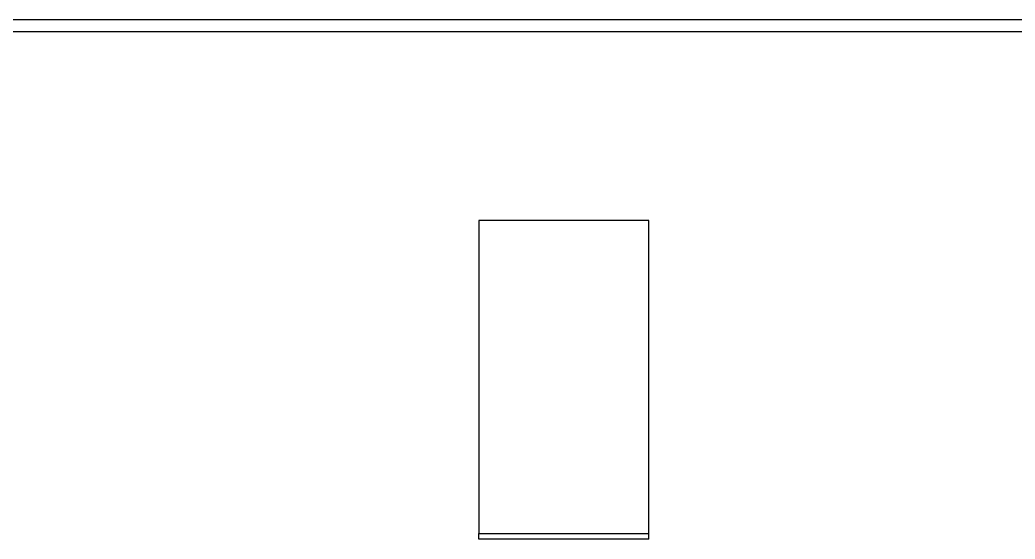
# Model space of a CAD drawing. Extents: x 2.75 to 8.34, y 2.35 to 7.17.
# Drawn here: x 7.81098 to 7.8519, y 4.02466 to 4.04603 of the extents above; entities that cross this region are included whole.
import ezdxf

# ---------------------------------------------------------------- set-up
doc = ezdxf.new("R2010")
doc.units = 0
doc.header["$LTSCALE"] = 0.5
doc.layers.add('TANGENT_LINES', color=7, linetype='CONTINUOUS')
doc.layers.add('VISIBLE', color=7, linetype='CONTINUOUS')

msp = doc.modelspace()

# ---------------------------------------------------------------- linework, layer by layer
at = {"layer": 'TANGENT_LINES'}
msp.add_line((7.783503, 4.04555), (7.883191, 4.04555), dxfattribs=at)
at = {"layer": 'VISIBLE'}
for p, q in [((7.883191, 4.046028), (7.783503, 4.046028)), ((7.836847, 4.037776), (7.829847, 4.037776)), ((7.829847, 4.037776), (7.829847, 4.024901)), ((7.836847, 4.024901), (7.836847, 4.037776)), ((7.829847, 4.024664), (7.829847, 4.024901)), ((7.829847, 4.024901), (7.836847, 4.024901)), ((7.836847, 4.024664), (7.829847, 4.024664)), ((7.836847, 4.024664), (7.836847, 4.024901))]:
    msp.add_line(p, q, dxfattribs=at)

doc.saveas('drawing.dxf')
